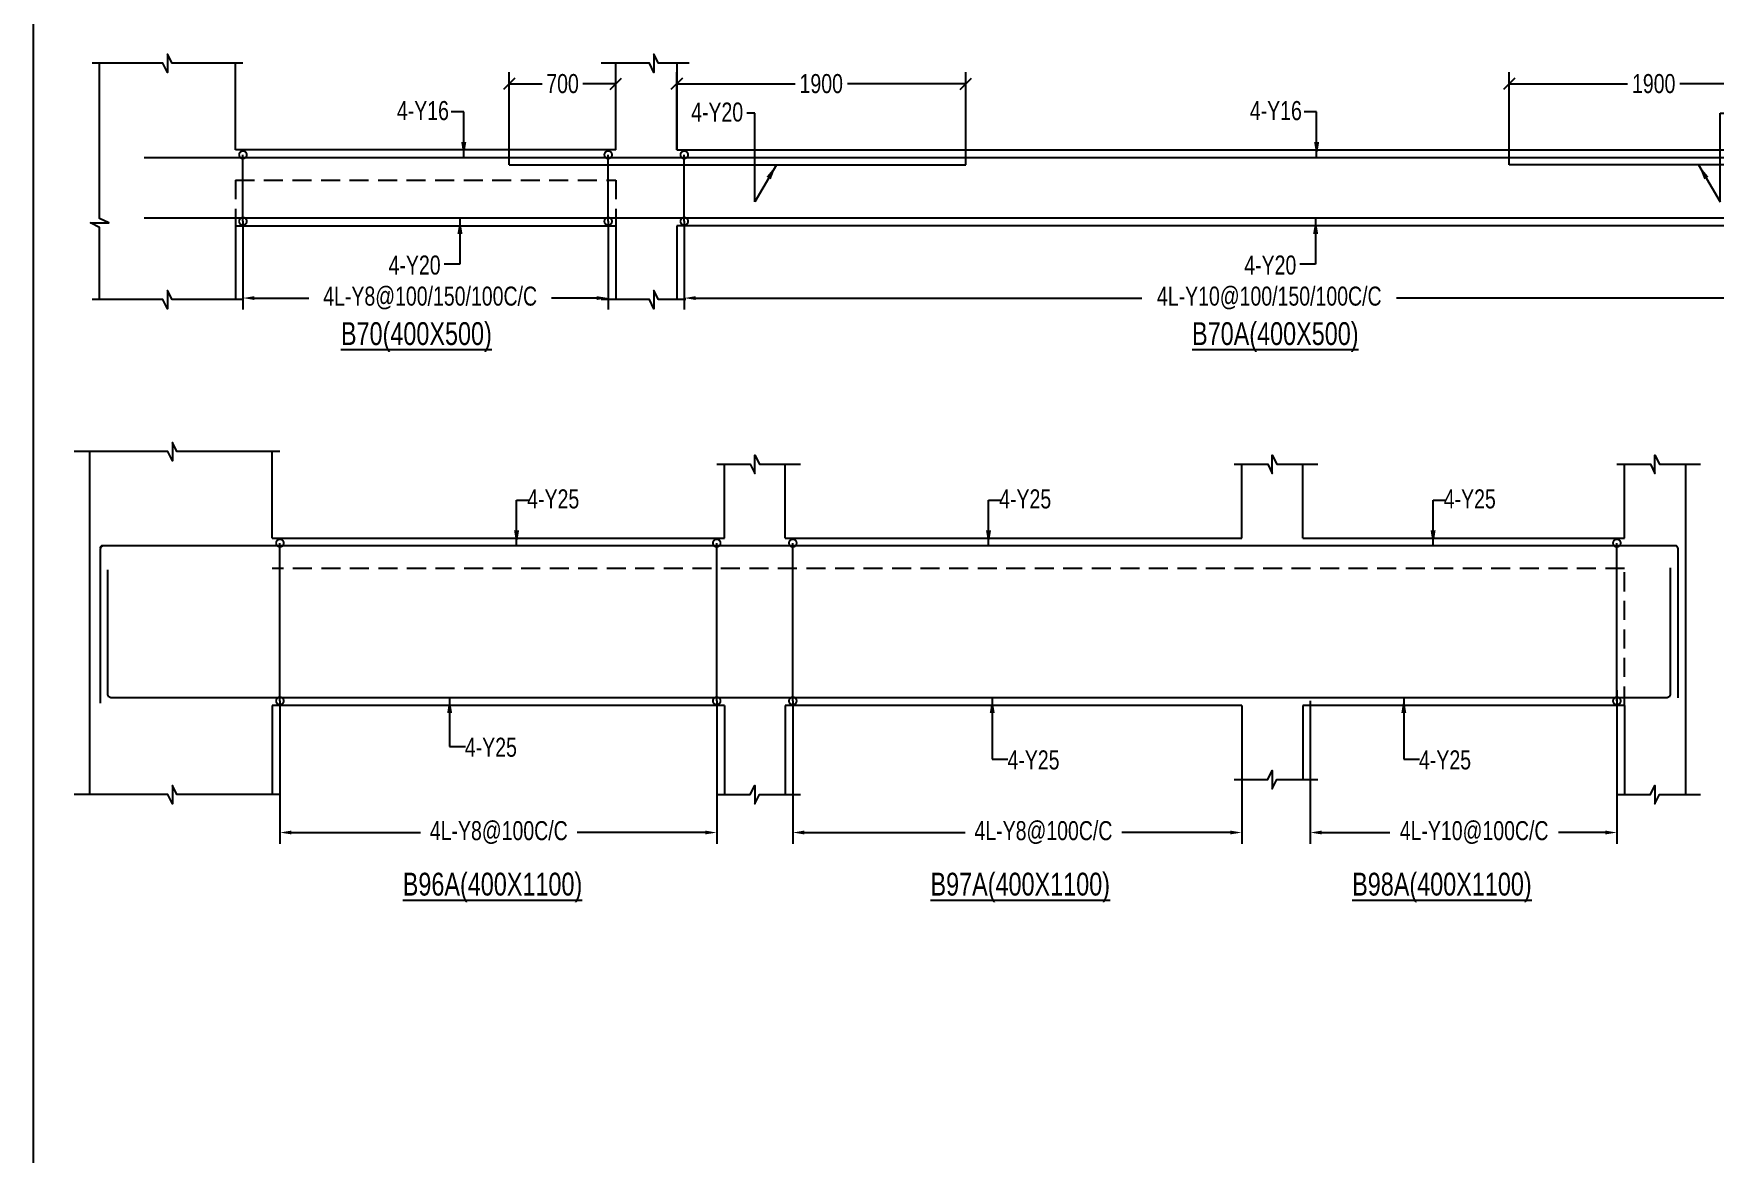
# Model space of a CAD drawing. Header units: millimetres. Extents: x 31347440 to 31744305, y -21457036 to -21063618.
# Drawn here: x 31644306 to 31655351, y -21211312 to -21203955 of the extents above; entities that cross this region are included whole.
import ezdxf

# ---------------------------------------------------------------- set-up
doc = ezdxf.new("R2010")
doc.units = ezdxf.units.MM
doc.header["$LTSCALE"] = 1000
doc.header["$MEASUREMENT"] = 0
doc.header["$PDMODE"] = 3
for name, pattern in [('CONTINOUS', [0]), ('CONTINU', [0]), ('HIDDEN', [0.375, 0.25, -0.125])]:
    doc.linetypes.add(name, pattern=pattern)
for name, color, linetype in [('-S-ARROW', 253, 'Continuous'), ('-S-MISC', 8, 'Continuous'), ('-S-STIRRUPS DIM', 6, 'Continuous'), ('-S-STIRUP', 11, 'Continuous'), ('-STR-BEAM', 7, 'CONTINU'), ('-STR-COLUMN', 5, 'HIDDEN'), ('-STR-REINF', 3, 'Continuous'), ('-STR-RF-DIM', 8, 'CONTINOUS'), ('-STR-TEXT', 6, 'Continuous'), ('SEC TEXT', 9, 'Continuous'), ('SLAB LINE', 254, 'HIDDEN')]:
    doc.layers.add(name, color=color, linetype=linetype)
doc.styles.add('BEAM-LS', font='romans.shx', dxfattribs={"width": 0.8})
doc.styles.add('SOBHA', font='swisscl.ttf')
doc.styles.add('sobha.sed', font='swisscl.ttf')
doc.dimstyles.new('S-50', dxfattribs={"dimscale": 50, "dimtxt": 2.5, "dimasz": 2, "dimexe": 0.5, "dimexo": 0.25, "dimgap": 0.25, "dimtad": 0, "dimdec": 0, "dimrnd": 0.0005, "dimzin": 0, "dimdsep": 46, "dimtxsty": 'sobha.sed', "dimblk": 'OBLIQUE', "dimcen": 0.09, "dimclrd": 8, "dimclre": 8, "dimclrt": 6, "dimadec": 0, "dimazin": 0, "dimtfac": 1, "dimtdec": 0, "dimtofl": 0, "dimtmove": 2, "dimatfit": 3, "dimfxl": 0.18, "dimtolj": 1, "dimtzin": 0, "dimlwd": -1, "dimlwe": -1, "dimarcsym": 0})
doc.dimstyles.new('S-DIM50', dxfattribs={"dimscale": 50, "dimtxt": 2.5, "dimasz": 1.5, "dimexe": 1.5, "dimexo": 1, "dimgap": 0.5, "dimtad": 0, "dimdec": 0, "dimzin": 0, "dimdsep": 46, "dimtxsty": 'SOBHA', "dimcen": 0.09, "dimclrd": 256, "dimclre": 256, "dimclrt": 6, "dimadec": 5, "dimazin": 0, "dimtfac": 1, "dimtdec": 0, "dimtofl": 0, "dimtmove": 0, "dimatfit": 3, "dimfxl": 0.18, "dimtolj": 1, "dimtzin": 0, "dimlwd": -1, "dimlwe": -1, "dimarcsym": 0})
doc.dimstyles.new('STIRUP', dxfattribs={"dimscale": 50, "dimtxt": 2.5, "dimasz": 2.2, "dimexe": 0, "dimexo": 0, "dimgap": 0.5, "dimtad": 0, "dimdec": 0, "dimzin": 0, "dimdsep": 46, "dimtxsty": 'BEAM-LS', "dimblk": 'DOTSMALL', "dimcen": 0.09, "dimclrd": 256, "dimclre": 256, "dimclrt": 256, "dimadec": 5, "dimazin": 0, "dimtfac": 1, "dimtdec": 0, "dimtofl": 0, "dimtmove": 0, "dimatfit": 3, "dimldrblk": 'DOTSMALL', "dimfxl": 0, "dimfxlon": 1, "dimtolj": 1, "dimtzin": 0, "dimlwd": -1, "dimlwe": -1, "dimarcsym": 0})

# ---------------------------------------------------------------- blocks, each defined once
blk = doc.blocks.new('*D498')
at = {"layer": '-STR-RF-DIM', "transparency": 16777216}
for p, q in [((31645682, -21205188), (31645682, -21205767)), ((31648082, -21205188), (31648082, -21205767)), ((31645757, -21205692), (31646115, -21205692)), ((31648007, -21205692), (31647710, -21205692))]:
    blk.add_line(p, q, dxfattribs=at)
for points in [[(31645757, -21205680), (31645757, -21205705), (31645682, -21205692)], [(31648007, -21205680), (31648007, -21205705), (31648082, -21205692)]]:
    blk.add_solid(points, dxfattribs=at)
at = {"layer": 'Defpoints', "color": 0, "transparency": 16777216}
for p in [(31645682, -21205188, 178587), (31648082, -21205188, 0), (31645682, -21205692)]:
    blk.add_point(p, dxfattribs=at)
at = {"layer": '-STR-RF-DIM', "color": 6, "transparency": 16777216, "insert": (31646912, -21205692), "char_height": 125, "attachment_point": 5, "style": 'SOBHA'}
blk.add_mtext('\\A1;4L-Y8@100/150/100C/C', dxfattribs=at)
blk = doc.blocks.new('_DotSmall')
at = {"color": 0, "linetype": 'ByBlock', "const_width": 0.5}
blk.add_lwpolyline([(-0.0625, 0, 1), (0.0625, 0, 1)], format="xyb", close=True, dxfattribs=at)
blk = doc.blocks.new('*D499')
at = {"layer": '-S-STIRUP', "ltscale": 100, "transparency": 16777216}
blk.add_line((31648082, -21205188), (31648082, -21204751), dxfattribs=at)
at = {"layer": 'Defpoints', "color": 0, "linetype": 'CONTINU', "ltscale": 100, "transparency": 16777216}
for p in [(31648082, -21204751), (31648082, -21204751), (31648082, -21205188, 0)]:
    blk.add_point(p, dxfattribs=at)
at = {"layer": '-S-STIRUP', "linetype": 'CONTINU', "ltscale": 100, "transparency": 16777216, "xscale": 100, "yscale": 100, "zscale": 100}
for p, rotation in [((31648082, -21204751), 90), ((31648082, -21205188), 270)]:
    blk.add_blockref('_DotSmall', p, dxfattribs=dict(at, rotation=rotation))
blk = doc.blocks.new('_OBLIQUE')
at = {"color": 0, "linetype": 'ByBlock'}
blk.add_line((-0.5, -0.5), (0.5, 0.5), dxfattribs=at)
blk = doc.blocks.new('*D500')
at = {"layer": '-S-STIRUP', "ltscale": 100, "transparency": 16777216}
blk.add_line((31645682, -21205188), (31645682, -21204751), dxfattribs=at)
at = {"layer": 'Defpoints', "color": 0, "linetype": 'CONTINU', "ltscale": 100, "transparency": 16777216}
for p in [(31645682, -21204751), (31645682, -21204751), (31645682, -21205188, 0)]:
    blk.add_point(p, dxfattribs=at)
at = {"layer": '-S-STIRUP', "linetype": 'CONTINU', "ltscale": 100, "transparency": 16777216, "xscale": 100, "yscale": 100, "zscale": 100}
for p, rotation in [((31645682, -21204751), 90), ((31645682, -21205188), 270)]:
    blk.add_blockref('_DotSmall', p, dxfattribs=dict(at, rotation=rotation))
blk = doc.blocks.new('*D492')
at = {"layer": '-S-STIRUP', "ltscale": 100, "transparency": 16777216}
blk.add_line((31648582, -21205188), (31648582, -21204751), dxfattribs=at)
at = {"layer": 'Defpoints', "color": 0, "linetype": 'CONTINU', "ltscale": 100, "transparency": 16777216}
for p in [(31648582, -21204751), (31648582, -21204751), (31648582, -21205188, 0)]:
    blk.add_point(p, dxfattribs=at)
at = {"layer": '-S-STIRUP', "linetype": 'CONTINU', "ltscale": 100, "transparency": 16777216, "xscale": 100, "yscale": 100, "zscale": 100}
for p, rotation in [((31648582, -21204751), 90), ((31648582, -21205188), 270)]:
    blk.add_blockref('_DotSmall', p, dxfattribs=dict(at, rotation=rotation))
blk = doc.blocks.new('*D494')
at = {"layer": '-S-STIRRUPS DIM', "color": 251, "transparency": 16777216}
for p, q in [((31647432, -21204818), (31647432, -21204209)), ((31648132, -21204718), (31648132, -21204209))]:
    blk.add_line(p, q, dxfattribs=at)
at = {"layer": '-S-STIRRUPS DIM', "color": 8, "transparency": 16777216}
for p, q in [((31647432, -21204284), (31647648, -21204284)), ((31648132, -21204284), (31647916, -21204284))]:
    blk.add_line(p, q, dxfattribs=at)
at = {"layer": 'Defpoints', "color": 0, "transparency": 16777216}
for p in [(31648132, -21204284), (31648132, -21204718, 0), (31647432, -21204818)]:
    blk.add_point(p, dxfattribs=at)
at = {"layer": '-S-STIRRUPS DIM', "color": 8, "transparency": 16777216, "xscale": 75, "yscale": 75, "zscale": 75, "rotation": 180}
blk.add_blockref('_OBLIQUE', (31647432, -21204284), dxfattribs=at)
at = {"layer": '-S-STIRRUPS DIM', "color": 8, "transparency": 16777216, "xscale": 75, "yscale": 75, "zscale": 75}
blk.add_blockref('_OBLIQUE', (31648132, -21204284), dxfattribs=at)
at = {"layer": '-S-STIRRUPS DIM', "color": 6, "transparency": 16777216, "insert": (31647782, -21204284), "char_height": 125, "attachment_point": 5, "style": 'sobha.sed'}
blk.add_mtext('\\A1;700', dxfattribs=at)
blk = doc.blocks.new('*D495')
at = {"layer": '-S-STIRRUPS DIM', "color": 251, "transparency": 16777216}
for p, q in [((31648532, -21204718), (31648532, -21204209)), ((31650432, -21204818), (31650432, -21204209))]:
    blk.add_line(p, q, dxfattribs=at)
at = {"layer": '-S-STIRRUPS DIM', "color": 8, "transparency": 16777216}
for p, q in [((31648532, -21204284), (31649310, -21204284)), ((31650432, -21204284), (31649654, -21204284))]:
    blk.add_line(p, q, dxfattribs=at)
at = {"layer": 'Defpoints', "color": 0, "transparency": 16777216}
for p in [(31648532, -21204284), (31648532, -21204718), (31650432, -21204818)]:
    blk.add_point(p, dxfattribs=at)
at = {"layer": '-S-STIRRUPS DIM', "color": 8, "transparency": 16777216, "xscale": 75, "yscale": 75, "zscale": 75, "rotation": 180}
blk.add_blockref('_OBLIQUE', (31648532, -21204284), dxfattribs=at)
at = {"layer": '-S-STIRRUPS DIM', "color": 8, "transparency": 16777216, "xscale": 75, "yscale": 75, "zscale": 75}
blk.add_blockref('_OBLIQUE', (31650432, -21204284), dxfattribs=at)
at = {"layer": '-S-STIRRUPS DIM', "color": 6, "transparency": 16777216, "insert": (31649482, -21204284), "char_height": 125, "attachment_point": 5, "style": 'sobha.sed'}
blk.add_mtext('\\A1;1900', dxfattribs=at)
blk = doc.blocks.new('*D496')
at = {"layer": '-S-STIRRUPS DIM', "color": 251, "transparency": 16777216}
for p, q in [((31654002, -21204818), (31654002, -21204209)), ((31655902, -21204718), (31655902, -21204209))]:
    blk.add_line(p, q, dxfattribs=at)
at = {"layer": '-S-STIRRUPS DIM', "color": 8, "transparency": 16777216}
for p, q in [((31654002, -21204284), (31654780, -21204284)), ((31655902, -21204284), (31655124, -21204284))]:
    blk.add_line(p, q, dxfattribs=at)
at = {"layer": 'Defpoints', "color": 0, "transparency": 16777216}
for p in [(31655902, -21204284), (31655902, -21204718), (31654002, -21204818)]:
    blk.add_point(p, dxfattribs=at)
at = {"layer": '-S-STIRRUPS DIM', "color": 8, "transparency": 16777216, "xscale": 75, "yscale": 75, "zscale": 75, "rotation": 180}
blk.add_blockref('_OBLIQUE', (31654002, -21204284), dxfattribs=at)
at = {"layer": '-S-STIRRUPS DIM', "color": 8, "transparency": 16777216, "xscale": 75, "yscale": 75, "zscale": 75}
blk.add_blockref('_OBLIQUE', (31655902, -21204284), dxfattribs=at)
at = {"layer": '-S-STIRRUPS DIM', "color": 6, "transparency": 16777216, "insert": (31654952, -21204284), "char_height": 125, "attachment_point": 5, "style": 'sobha.sed'}
blk.add_mtext('\\A1;1900', dxfattribs=at)
blk = doc.blocks.new('*D497')
at = {"layer": '-STR-RF-DIM', "transparency": 16777216}
for p, q in [((31648582, -21205188), (31648582, -21205767)), ((31655852, -21205124), (31655852, -21205767)), ((31648657, -21205692), (31651589, -21205692)), ((31655777, -21205692), (31653263, -21205692))]:
    blk.add_line(p, q, dxfattribs=at)
for points in [[(31648657, -21205680), (31648657, -21205705), (31648582, -21205692)], [(31655777, -21205680), (31655777, -21205705), (31655852, -21205692)]]:
    blk.add_solid(points, dxfattribs=at)
at = {"layer": 'Defpoints', "color": 0, "transparency": 16777216}
for p in [(31648582, -21205188, 178587), (31655852, -21205124, 0), (31648582, -21205692)]:
    blk.add_point(p, dxfattribs=at)
at = {"layer": '-STR-RF-DIM', "color": 6, "transparency": 16777216, "insert": (31652426, -21205692), "char_height": 125, "attachment_point": 5, "style": 'SOBHA'}
blk.add_mtext('\\A1;4L-Y10@100/150/100C/C', dxfattribs=at)
blk = doc.blocks.new('*D579')
at = {"layer": '-STR-RF-DIM', "transparency": 16777216}
for p, q in [((31649295, -21208339), (31649295, -21209279)), ((31652245, -21208369), (31652245, -21209279)), ((31649370, -21209204), (31650427, -21209204)), ((31652170, -21209204), (31651457, -21209204))]:
    blk.add_line(p, q, dxfattribs=at)
for points in [[(31649370, -21209191), (31649370, -21209216), (31649295, -21209204)], [(31652170, -21209191), (31652170, -21209216), (31652245, -21209204)]]:
    blk.add_solid(points, dxfattribs=at)
at = {"layer": 'Defpoints', "color": 0, "transparency": 16777216}
for p in [(31649295, -21208339, 178587), (31652245, -21208369, 0), (31649295, -21209204)]:
    blk.add_point(p, dxfattribs=at)
at = {"layer": '-STR-RF-DIM', "color": 6, "transparency": 16777216, "insert": (31650942, -21209204), "char_height": 125, "attachment_point": 5, "style": 'SOBHA'}
blk.add_mtext('\\A1;4L-Y8@100C/C', dxfattribs=at)
blk = doc.blocks.new('*D580')
at = {"layer": '-S-STIRUP', "ltscale": 100, "transparency": 16777216}
blk.add_line((31654710, -21208339), (31654710, -21207302), dxfattribs=at)
at = {"layer": 'Defpoints', "color": 0, "linetype": 'CONTINU', "ltscale": 100, "transparency": 16777216}
for p in [(31654710, -21207302), (31654710, -21207302), (31654710, -21208339)]:
    blk.add_point(p, dxfattribs=at)
at = {"layer": '-S-STIRUP', "linetype": 'CONTINU', "ltscale": 100, "transparency": 16777216, "xscale": 100, "yscale": 100, "zscale": 100}
for p, rotation in [((31654710, -21207302), 90), ((31654710, -21208339), 270)]:
    blk.add_blockref('_DotSmall', p, dxfattribs=dict(at, rotation=rotation))
blk = doc.blocks.new('*D581')
at = {"layer": '-S-STIRUP', "ltscale": 100, "transparency": 16777216}
blk.add_line((31649295, -21208339), (31649295, -21207302), dxfattribs=at)
at = {"layer": 'Defpoints', "color": 0, "linetype": 'CONTINU', "ltscale": 100, "transparency": 16777216}
for p in [(31649295, -21207302), (31649295, -21207302), (31649295, -21208339)]:
    blk.add_point(p, dxfattribs=at)
at = {"layer": '-S-STIRUP', "linetype": 'CONTINU', "ltscale": 100, "transparency": 16777216, "xscale": 100, "yscale": 100, "zscale": 100}
for p, rotation in [((31649295, -21207302), 90), ((31649295, -21208339), 270)]:
    blk.add_blockref('_DotSmall', p, dxfattribs=dict(at, rotation=rotation))
blk = doc.blocks.new('*D582')
at = {"layer": '-STR-RF-DIM', "transparency": 16777216}
for p, q in [((31645925, -21208339), (31645925, -21209279)), ((31648795, -21208339), (31648795, -21209279)), ((31646000, -21209204), (31646848, -21209204)), ((31648720, -21209204), (31647878, -21209204))]:
    blk.add_line(p, q, dxfattribs=at)
for points in [[(31646000, -21209191), (31646000, -21209216), (31645925, -21209204)], [(31648720, -21209191), (31648720, -21209216), (31648795, -21209204)]]:
    blk.add_solid(points, dxfattribs=at)
at = {"layer": 'Defpoints', "color": 0, "transparency": 16777216}
for p in [(31645925, -21208339, 178587), (31648795, -21208339, 178587), (31648795, -21209204)]:
    blk.add_point(p, dxfattribs=at)
at = {"layer": '-STR-RF-DIM', "color": 6, "transparency": 16777216, "insert": (31647363, -21209204), "char_height": 125, "attachment_point": 5, "style": 'SOBHA'}
blk.add_mtext('\\A1;4L-Y8@100C/C', dxfattribs=at)
blk = doc.blocks.new('*D583')
at = {"layer": '-S-STIRUP', "ltscale": 100, "transparency": 16777216}
blk.add_line((31648795, -21208339), (31648795, -21207302), dxfattribs=at)
at = {"layer": 'Defpoints', "color": 0, "linetype": 'CONTINU', "ltscale": 100, "transparency": 16777216}
for p in [(31648795, -21207302), (31648795, -21207302), (31648795, -21208339)]:
    blk.add_point(p, dxfattribs=at)
at = {"layer": '-S-STIRUP', "linetype": 'CONTINU', "ltscale": 100, "transparency": 16777216, "xscale": 100, "yscale": 100, "zscale": 100}
for p, rotation in [((31648795, -21207302), 90), ((31648795, -21208339), 270)]:
    blk.add_blockref('_DotSmall', p, dxfattribs=dict(at, rotation=rotation))
blk = doc.blocks.new('*D584')
at = {"layer": '-S-STIRUP', "ltscale": 100, "transparency": 16777216}
blk.add_line((31645925, -21208339), (31645925, -21207302), dxfattribs=at)
at = {"layer": 'Defpoints', "color": 0, "linetype": 'CONTINU', "ltscale": 100, "transparency": 16777216}
for p in [(31645925, -21207302), (31645925, -21207302), (31645925, -21208339)]:
    blk.add_point(p, dxfattribs=at)
at = {"layer": '-S-STIRUP', "linetype": 'CONTINU', "ltscale": 100, "transparency": 16777216, "xscale": 100, "yscale": 100, "zscale": 100}
for p, rotation in [((31645925, -21207302), 90), ((31645925, -21208339), 270)]:
    blk.add_blockref('_DotSmall', p, dxfattribs=dict(at, rotation=rotation))
blk = doc.blocks.new('*D578')
at = {"layer": '-STR-RF-DIM', "transparency": 16777216}
for p, q in [((31654710, -21208269), (31654710, -21209279)), ((31652695, -21208339), (31652695, -21209279)), ((31652770, -21209204), (31653218, -21209204)), ((31654635, -21209204), (31654326, -21209204))]:
    blk.add_line(p, q, dxfattribs=at)
for points in [[(31652770, -21209191), (31652770, -21209216), (31652695, -21209204)], [(31654635, -21209191), (31654635, -21209216), (31654710, -21209204)]]:
    blk.add_solid(points, dxfattribs=at)
at = {"layer": 'Defpoints', "color": 0, "transparency": 16777216}
for p in [(31654710, -21208269, 178587), (31652695, -21208339, 178587), (31652695, -21209204)]:
    blk.add_point(p, dxfattribs=at)
at = {"layer": '-STR-RF-DIM', "color": 6, "transparency": 16777216, "insert": (31653772, -21209204), "char_height": 125, "attachment_point": 5, "style": 'SOBHA'}
blk.add_mtext('\\A1;4L-Y10@100C/C', dxfattribs=at)

msp = doc.modelspace()

# ---------------------------------------------------------------- linework, layer by layer
at = {"layer": '-S-MISC', "linetype": 'ByBlock', "ltscale": 1000, "elevation": 0}
for points in [[(31645682.2, -21204149.7), (31645216.1, -21204149.7), (31645186.2, -21204090), (31645186.2, -21204210.2), (31645156.4, -21204149.7), (31644690.2, -21204149.9)], [(31648614.9, -21204149.7), (31648412.1, -21204149.2), (31648382.2, -21204089.6), (31648382.2, -21204209.8), (31648352.4, -21204149.2), (31648036.4, -21204149.7)], [(31644740.2, -21205702.4), (31644739.4, -21205228.6), (31644679.8, -21205198.7), (31644799.9, -21205198.7), (31644739.4, -21205168.9), (31644740, -21204149.7)], [(31645682.2, -21205702.4), (31645216.1, -21205702.4), (31645186.2, -21205642.8), (31645186.2, -21205762.9), (31645156.4, -21205702.4), (31644690.2, -21205702.7)], [(31648593.2, -21205702.4), (31648412.1, -21205702.4), (31648382.2, -21205642.8), (31648382.2, -21205762.9), (31648352.4, -21205702.4), (31648036.4, -21205702.4)], [(31645924.8, -21206700.9), (31645248.3, -21206700.9), (31645218.4, -21206641.2), (31645218.4, -21206761.4), (31645188.6, -21206700.9), (31644572.4, -21206701.1)], [(31648795.4, -21206784.5), (31649015.5, -21206784.5), (31649045.4, -21206844.2), (31649045.4, -21206724), (31649075.2, -21206784.5), (31649345.6, -21206784.5)], [(31652195.4, -21206784.5), (31652415.5, -21206784.5), (31652445.4, -21206844.2), (31652445.4, -21206724), (31652475.2, -21206784.5), (31652745.6, -21206784.5)], [(31654709.9, -21206784.5), (31654929.9, -21206784.5), (31654959.8, -21206844.2), (31654959.8, -21206724), (31654989.6, -21206784.5), (31655260, -21206784.5)], [(31652195.4, -21208856.4), (31652415.5, -21208856.4), (31652445.4, -21208796.7), (31652445.4, -21208916.9), (31652475.2, -21208856.4), (31652745.6, -21208856.4)], [(31645924.7, -21208953.7), (31645248.3, -21208953.7), (31645218.4, -21208894), (31645218.4, -21209014.2), (31645188.6, -21208953.7), (31644572.4, -21208953.9)], [(31648795.4, -21208953.7), (31649015.5, -21208953.7), (31649045.4, -21208894), (31649045.4, -21209014.2), (31649075.2, -21208953.7), (31649345.6, -21208953.7)], [(31654709.9, -21208953.7), (31654929.9, -21208953.7), (31654959.8, -21208894), (31654959.8, -21209014.2), (31654989.6, -21208953.7), (31655260, -21208953.7)]]:
    msp.add_lwpolyline(points, dxfattribs=at)
at = {"layer": '-STR-BEAM'}
for p, q in [((31648132.2, -21204717.9, 0), (31645632.2, -21204717.9, 0)), ((31648532.2, -21204717.9, 0), (31655902.2, -21204717.9, 0)), ((31645874.8, -21207269.1, 0), (31648845.4, -21207269.1, 0)), ((31649245.4, -21207269.1, 0), (31652245.4, -21207269.1, 0)), ((31652645.4, -21207269.1, 0), (31654759.9, -21207269.1, 0))]:
    msp.add_line(p, q, dxfattribs=at)
at = {"layer": '-STR-BEAM', "elevation": 0}
msp.add_lwpolyline([(31679606.4, -21226541.6), (31644306.4, -21226541.6), (31644306.4, -21197875), (31679606.4, -21197841.6)], close=True, dxfattribs=at)
for points in [[(31645632.2, -21205217.9), (31648132.2, -21205217.9)], [(31655902.2, -21205217.9), (31648532.2, -21205217.9)], [(31648845.4, -21208369.1), (31645874.8, -21208369.1)], [(31652245.4, -21208369.1), (31649245.4, -21208369.1)], [(31654759.9, -21208369.1), (31652645.4, -21208369.1)]]:
    msp.add_lwpolyline(points, dxfattribs=at)
at = {"layer": '-STR-COLUMN', "linetype": 'Continuous', "ltscale": 10}
for p, q in [((31645632.2, -21204717.9, 0), (31645632.2, -21204149.7, 0)), ((31648132.2, -21204717.9, 0), (31648132.2, -21204149.7, 0)), ((31648532.2, -21204149.7, 0), (31648532.2, -21204717.9, 0)), ((31645632.2, -21205217.9, 0), (31645632.2, -21205702.4, 0)), ((31648132.2, -21205217.9, 0), (31648132.2, -21205702.4, 0)), ((31648532.2, -21205217.9, 0), (31648532.2, -21205702.4, 0)), ((31644674.8, -21208953.9, 0), (31644674.8, -21206701.1, 0)), ((31645874.8, -21207269.1, 0), (31645874.8, -21206700.9, 0)), ((31648845.4, -21207269.1, 0), (31648845.4, -21206784.5, 0)), ((31649245.4, -21207269.1, 0), (31649245.4, -21206784.5, 0)), ((31652245.4, -21207269.1, 0), (31652245.4, -21206784.5, 0)), ((31652645.4, -21207269.1, 0), (31652645.4, -21206784.5, 0)), ((31654759.9, -21207269.1, 0), (31654759.9, -21206784.5, 0)), ((31655159.9, -21206784.5, 0), (31655159.9, -21208953.7, 0)), ((31645874.7, -21208369.1, 0), (31645874.7, -21208953.7, 0)), ((31648845.4, -21208369.1, 0), (31648845.4, -21208953.7, 0)), ((31649245.4, -21208369.1, 0), (31649245.4, -21208953.7, 0)), ((31652245.4, -21208369.1, 0), (31652245.4, -21208856.4, 0)), ((31652645.4, -21208369.1, 0), (31652645.4, -21208856.4, 0)), ((31654759.9, -21208369.1, 0), (31654759.9, -21208953.7, 0))]:
    msp.add_line(p, q, dxfattribs=at)
at = {"layer": '-STR-REINF', "ltscale": 10}
for p, q in [((31645032.2, -21204767.9, 0), (31656470.5, -21204767.9, 0)), ((31656420.5, -21205167.9, 0), (31645032.2, -21205167.9, 0)), ((31644743.5, -21207344.1, 0), (31644743.5, -21208354.5, 0)), ((31655094.9, -21207319.1, 0), (31644768.5, -21207319.1, 0)), ((31655109.9, -21207334.1, 0), (31655109.9, -21208319.8, 0))]:
    msp.add_line(p, q, dxfattribs=at)
at = {"layer": '-STR-REINF', "ltscale": 10, "elevation": 0}
for points in [[(31647432.2, -21204817.9), (31650432.3, -21204817.9)], [(31656493.3, -21204817.9), (31654002.2, -21204817.9)]]:
    msp.add_lwpolyline(points, dxfattribs=at)
msp.add_lwpolyline([(31655060.4, -21207464.6), (31655060.4, -21208294.1, -0.4142136), (31655035.4, -21208319.1), (31644818.5, -21208319.1, -0.4142136), (31644793.5, -21208294.1), (31644793.5, -21207476.8)], format="xyb", dxfattribs=at)
at = {"layer": '-STR-REINF', "ltscale": 10}
for centre, start, end in [((31644758.5, -21207334.1, 0), 90, 180), ((31655094.9, -21207334.1, 0), 0, 90)]:
    msp.add_arc(centre, 15, start, end, dxfattribs=at)
at = {"layer": '-STR-REINF', "ltscale": 10, "extrusion": (1.45978e-09, 0, 1)}
msp.add_arc((31644768.5, -21207344.1, 0), 25, 90, 180, dxfattribs=at)
at = {"layer": 'SLAB LINE', "color": 8, "linetype": 'HIDDEN', "ltscale": 0.5}
for p, q in [((31645632.4, -21204917.9, 0), (31648132.2, -21204917.9, 0)), ((31645632.4, -21204917.9, 0), (31645632.4, -21205217.9, 0)), ((31648132.2, -21204917.9, 0), (31648132.2, -21205217.9, 0)), ((31654759.9, -21207469.1, 0), (31645874.8, -21207469.1, 0)), ((31654759.9, -21208369.1, 0), (31654759.9, -21207469.1, 0))]:
    msp.add_line(p, q, dxfattribs=at)

# ---------------------------------------------------------------- texts
at = {"layer": '-STR-TEXT', "color": 6, "style": 'SOBHA'}
for s, p in [('4-Y16', (31646693.7, -21204523, 0)), ('4-Y20', (31648626.9, -21204532.7, 0)), ('4-Y16', (31652298.1, -21204523, 0)), ('4-Y20', (31646639, -21205537.9, 0)), ('4-Y20', (31652261.6, -21205537.9, 0)), ('4-Y25', (31647549.9, -21207074.3, 0)), ('4-Y25', (31650651, -21207074.3, 0)), ('4-Y25', (31653572.5, -21207074.3, 0)), ('4-Y25', (31647140.2, -21208705.9, 0)), ('4-Y25', (31650705.7, -21208789.1, 0)), ('4-Y25', (31653410, -21208789.1, 0))]:
    msp.add_text(s, height=125, dxfattribs=at).set_placement(p)
at = {"layer": 'SEC TEXT', "color": 4, "linetype": 'ByBlock', "style": 'sobha.sed'}
for s, p in [('%%UB70(400X500)', (31646325.9, -21206000.9, 0)), ('%%UB70A(400X500)', (31651918.6, -21206001, 0)), ('%%UB96A(400X1100)', (31646732.1, -21209618)), ('%%UB97A(400X1100)', (31650199.8, -21209618)), ('%%UB98A(400X1100)', (31652970.6, -21209618))]:
    msp.add_text(s, height=150, rotation=0.01072, dxfattribs=at).set_placement(p)

# ---------------------------------------------------------------- dimensions: what is measured, and where the dimension line sits
at = {"layer": '-S-STIRRUPS DIM'}
for base, p1, p2, picture, middle in [((31648132.2, -21204284.4, 0), (31647432.2, -21204817.9, 0), (31648132.2, -21204717.9, 0), '*D494', (31647782.2, -21204284.4, 0)), ((31655902.2, -21204284.4, 0), (31654002.2, -21204817.9, 0), (31655902.2, -21204717.9, 0), '*D496', (31654952.2, -21204284.4, 0))]:
    dim = msp.add_linear_dim(base=base, p1=p1, p2=p2, dimstyle='S-DIM50', override={"dimscale": 1, "dimtxt": 125, "dimasz": 75, "dimexe": 75, "dimexo": 0, "dimgap": 25, "dimrnd": 5, "dimtxsty": 'sobha.sed', "dimblk1": 'OBLIQUE', "dimblk2": 'OBLIQUE', "dimsah": 1, "dimcen": 4.5, "dimclrd": 8, "dimclre": 251, "dimfxl": 75}, dxfattribs=at)
    dim.commit()
    dim.dimension.update_dxf_attribs({"geometry": picture, "text_midpoint": middle})
dim = msp.add_linear_dim(base=(31648532.2, -21204284.4, 0), p1=(31650432.3, -21204817.9, 0), p2=(31648532.2, -21204717.9, 0), angle=180, dimstyle='S-DIM50', override={"dimscale": 1, "dimtxt": 125, "dimasz": 75, "dimexe": 75, "dimexo": 0, "dimgap": 25, "dimrnd": 5, "dimtxsty": 'sobha.sed', "dimblk1": 'OBLIQUE', "dimblk2": 'OBLIQUE', "dimsah": 1, "dimcen": 4.5, "dimclrd": 8, "dimclre": 251, "dimfxl": 75}, dxfattribs=at)
dim.commit()
dim.dimension.update_dxf_attribs({"geometry": '*D495', "text_midpoint": (31649482.3, -21204284.4, 0)})
at = {"layer": '-S-STIRUP', "linetype": 'CONTINU', "ltscale": 100}
for base, p1, p2, picture, middle in [((31645682.2, -21204750.9, 178586.6), (31645682.2, -21205187.6, 178586.6), (31645682.2, -21204750.9, 178586.6), '*D500', (31645682.2, -21204969.2, 178586.6)), ((31648082.2, -21204750.9, 0), (31648082.2, -21205187.6, 0), (31648082.2, -21204750.9, 0), '*D499', (31648082.2, -21204969.2, 0)), ((31648582.2, -21204750.9, 178586.6), (31648582.2, -21205187.6, 178586.6), (31648582.2, -21204750.9, 178586.6), '*D492', (31648582.2, -21204969.2, 178586.6)), ((31645924.8, -21207302.1, 178586.6), (31645924.8, -21208338.8, 178586.6), (31645924.8, -21207302.1, 178586.6), '*D584', (31645924.8, -21207820.4, 178586.6)), ((31648795.4, -21207302.1, 178586.6), (31648795.4, -21208338.8, 178586.6), (31648795.4, -21207302.1, 178586.6), '*D583', (31648795.4, -21207820.4, 178586.6)), ((31649295.4, -21207302.1, 178586.6), (31649295.4, -21208338.8, 178586.6), (31649295.4, -21207302.1, 178586.6), '*D581', (31649295.4, -21207820.4, 178586.6)), ((31654709.9, -21207302.1, 178586.6), (31654709.9, -21208338.8, 178586.6), (31654709.9, -21207302.1, 178586.6), '*D580', (31654709.9, -21207820.4, 178586.6))]:
    dim = msp.add_linear_dim(base=base, p1=p1, p2=p2, angle=90, text=' ', dimstyle='STIRUP', override={"dimasz": 2}, dxfattribs=at)
    dim.commit()
    dim.dimension.update_dxf_attribs({"geometry": picture, "text_midpoint": middle})
at = {"layer": '-STR-RF-DIM'}
for base, p1, p2, text, picture, middle in [((31645682.2, -21205692.5, 0), (31648082.2, -21205187.6, 0), (31645682.2, -21205187.6, 178586.6), '4L-Y8@100/150/100C/C', '*D498', (31646912.4, -21205692.5, 0)), ((31648582.2, -21205692.5, 0), (31655852.2, -21205124.3, 0), (31648582.2, -21205187.6, 178586.6), '4L-Y10@100/150/100C/C', '*D497', (31652426.2, -21205692.5, 0)), ((31652695.4, -21209203.7, 0), (31654709.9, -21208269.1, 178586.6), (31652695.4, -21208338.8, 178586.6), '4L-Y10@100C/C', '*D578', (31653771.9, -21209203.7, 0)), ((31649295.4, -21209203.7, 0), (31652245.4, -21208369.1, 0), (31649295.4, -21208338.8, 178586.6), '4L-Y8@100C/C', '*D579', (31650941.9, -21209203.7, 0))]:
    dim = msp.add_linear_dim(base=base, p1=p1, p2=p2, angle=180, text=text, dimstyle='S-DIM50', override={"dimscale": 1, "dimtxt": 125, "dimasz": 75, "dimexe": 75, "dimexo": 0, "dimgap": 25, "dimsah": 1, "dimcen": 4.5, "dimfxl": 75}, dxfattribs=at)
    dim.commit()
    dim.dimension.update_dxf_attribs({"geometry": picture, "text_midpoint": middle, "dimtype": 160})
dim = msp.add_linear_dim(base=(31648795.4, -21209203.7, 0), p1=(31645924.8, -21208338.8, 178586.6), p2=(31648795.4, -21208338.8, 178586.6), text='4L-Y8@100C/C', dimstyle='S-DIM50', override={"dimscale": 1, "dimtxt": 125, "dimasz": 75, "dimexe": 75, "dimexo": 0, "dimgap": 25, "dimsah": 1, "dimcen": 4.5, "dimfxl": 75}, dxfattribs=at)
dim.commit()
dim.dimension.update_dxf_attribs({"geometry": '*D582', "text_midpoint": (31647363.3, -21209203.7, 0), "dimtype": 160})

# ---------------------------------------------------------------- leaders
at = {"layer": '-S-ARROW'}
for points, override in [([(31647132.7, -21204767.9, 0), (31647132.7, -21204467.9, 0), (31647050.3, -21204467.9, 0)], {"dimasz": 2, "dimgap": 0.1, "dimtad": 0}), ([(31649187.3, -21204817.6, 0), (31649045, -21205059.8, 0), (31649045, -21204477.5, 0), (31648992.1, -21204477.5, 0)], {"dimgap": 0.1}), ([(31652737.1, -21204767.9, 0), (31652737.1, -21204467.9, 0), (31652654.7, -21204467.9, 0)], {"dimasz": 2, "dimgap": 0.1, "dimtad": 0}), ([(31655247.2, -21204817.6, 0), (31655389.4, -21205059.8, 0), (31655389.4, -21204477.5, 0), (31655442.4, -21204477.5, 0)], {"dimgap": 0.1}), ([(31647108.1, -21205170.6, 0), (31647108.1, -21205470.6, 0), (31647004.7, -21205470.6, 0)], {"dimasz": 2, "dimgap": 0.1, "dimtad": 0}), ([(31652730.7, -21205170.6, 0), (31652730.7, -21205470.6, 0), (31652627.2, -21205470.6, 0)], {"dimasz": 2, "dimgap": 0.1, "dimtad": 0}), ([(31647480, -21207319.1, 0), (31647480, -21207019.1, 0), (31647562.3, -21207019.1, 0)], {"dimasz": 2, "dimgap": 0.1, "dimtad": 0}), ([(31650581.1, -21207319.1, 0), (31650581.1, -21207019.1, 0), (31650663.4, -21207019.1, 0)], {"dimasz": 2, "dimgap": 0.1, "dimtad": 0}), ([(31653502.5, -21207319.1, 0), (31653502.5, -21207019.1, 0), (31653584.9, -21207019.1, 0)], {"dimasz": 2, "dimgap": 0.1, "dimtad": 0}), ([(31647040.1, -21208319.1, 0), (31647040.1, -21208638.6, 0), (31647143.5, -21208638.6, 0)], {"dimasz": 2, "dimgap": 0.1, "dimtad": 0}), ([(31650605.6, -21208319.1, 0), (31650605.6, -21208721.8, 0), (31650709.1, -21208721.8, 0)], {"dimasz": 2, "dimgap": 0.1, "dimtad": 0}), ([(31653309.9, -21208319.1, 0), (31653309.9, -21208721.8, 0), (31653413.3, -21208721.8, 0)], {"dimasz": 2, "dimgap": 0.1, "dimtad": 0})]:
    msp.add_leader(points, dimstyle='S-50', override=override, dxfattribs=at)

doc.saveas('drawing.dxf')
